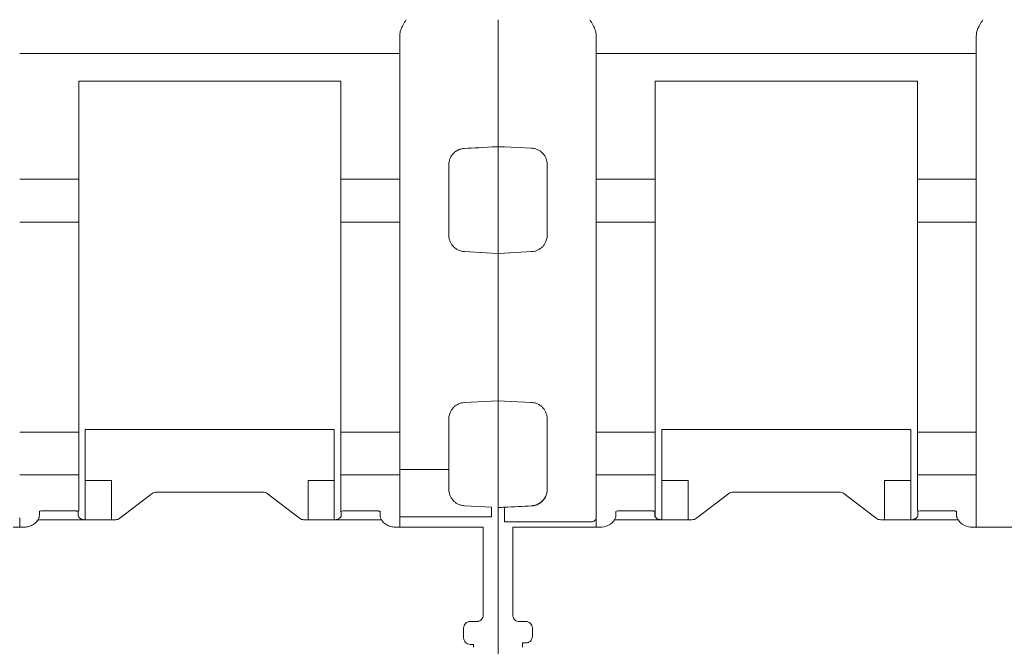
# Model space of a CAD drawing. Header units: millimetres. Extents: x 4137 to 6698, y 1400 to 3585.
# Drawn here: x 4537.35 to 4567.43, y 2349.15 to 2368.31 of the extents above; entities that cross this region are included whole.
import ezdxf

# ---------------------------------------------------------------- set-up
doc = ezdxf.new("R2010")
doc.units = ezdxf.units.MM
doc.layers.add('000-PI-Oprema', color=30, linetype='Continuous', lineweight=5)

msp = doc.modelspace()

# ---------------------------------------------------------------- linework, layer by layer
at = {"layer": '000-PI-Oprema', "color": 0, "lineweight": 0}
for p, q in [((4548.948, 2367.28), (4537.348, 2367.28)), ((4554.948, 2367.28), (4566.548, 2367.28)), ((4539.148, 2365.61), (4539.148, 2366.434)), ((4547.148, 2366.434), (4539.148, 2366.434)), ((4547.148, 2366.434), (4547.148, 2365.61)), ((4556.748, 2366.434), (4564.748, 2366.434)), ((4539.148, 2365.61), (4539.148, 2363.445)), ((4547.148, 2363.445), (4547.148, 2365.61)), ((4551.993, 2364.435), (4551.965, 2364.436)), ((4552.148, 2364.43), (4551.993, 2364.435)), ((4552.974, 2364.389), (4552.148, 2364.432)), ((4552.148, 2364.43), (4552.148, 2364.432)), ((4552.974, 2364.383), (4552.974, 2364.389)), ((4551.948, 2361.176), (4551.948, 2364.053)), ((4551.948, 2364.052), (4551.948, 2361.178)), ((4537.348, 2363.445), (4539.148, 2363.445)), ((4539.148, 2363.445), (4539.148, 2362.135)), ((4547.148, 2362.135), (4547.148, 2363.445)), ((4547.148, 2363.445), (4548.948, 2363.445)), ((4554.948, 2363.445), (4556.748, 2363.445)), ((4566.548, 2363.445), (4564.748, 2363.445)), ((4539.148, 2362.135), (4537.348, 2362.135)), ((4539.148, 2362.135), (4539.148, 2355.722)), ((4547.148, 2355.722), (4547.148, 2362.135)), ((4548.948, 2362.135), (4547.148, 2362.135)), ((4554.948, 2362.135), (4556.748, 2362.135)), ((4564.748, 2362.135), (4566.548, 2362.135)), ((4550.922, 2361.232), (4551.748, 2361.189)), ((4551.748, 2361.189), (4551.948, 2361.178)), ((4551.948, 2361.176), (4552.148, 2361.187)), ((4552.148, 2361.187), (4552.974, 2361.23)), ((4551.748, 2356.668), (4550.922, 2356.625)), ((4551.948, 2356.679), (4551.748, 2356.668)), ((4552.148, 2356.67), (4551.948, 2356.68)), ((4551.948, 2355.628), (4551.948, 2356.68)), ((4551.948, 2356.679), (4551.948, 2355.505)), ((4552.974, 2356.627), (4552.148, 2356.67)), ((4537.348, 2355.722), (4539.148, 2355.722)), ((4539.148, 2355.722), (4539.148, 2354.412)), ((4539.348, 2354.248), (4539.348, 2355.799)), ((4539.348, 2355.799), (4546.948, 2355.799)), ((4546.948, 2355.799), (4546.948, 2354.248)), ((4547.148, 2355.8), (4547.143, 2355.8)), ((4547.148, 2354.412), (4547.148, 2355.722)), ((4547.148, 2355.722), (4548.948, 2355.722)), ((4554.948, 2355.722), (4556.748, 2355.722)), ((4556.948, 2355.799), (4556.948, 2354.248)), ((4564.548, 2355.799), (4556.948, 2355.799)), ((4564.548, 2354.248), (4564.548, 2355.799)), ((4566.548, 2355.722), (4564.748, 2355.722)), ((4550.448, 2354.578), (4548.948, 2354.578)), ((4539.148, 2354.412), (4537.348, 2354.412)), ((4539.148, 2354.412), (4539.148, 2353.308)), ((4539.348, 2354.248), (4540.148, 2354.248)), ((4539.348, 2353.046), (4539.348, 2354.248)), ((4540.148, 2354.248), (4540.148, 2353.046)), ((4546.148, 2354.248), (4546.948, 2354.248)), ((4546.148, 2353.046), (4546.148, 2354.248)), ((4546.948, 2354.248), (4546.948, 2353.046)), ((4547.148, 2353.287), (4547.148, 2354.412)), ((4547.148, 2354.412), (4548.948, 2354.412)), ((4556.748, 2354.412), (4554.948, 2354.412)), ((4556.748, 2353.128), (4556.748, 2354.412)), ((4557.748, 2354.248), (4556.948, 2354.248)), ((4556.948, 2353.046), (4556.948, 2354.248)), ((4557.748, 2353.046), (4557.748, 2354.248)), ((4564.548, 2354.248), (4563.748, 2354.248)), ((4563.748, 2353.046), (4563.748, 2354.248)), ((4564.548, 2354.248), (4564.548, 2353.046)), ((4564.748, 2353.321), (4564.748, 2354.412)), ((4564.748, 2354.412), (4566.548, 2354.412)), ((4541.531, 2353.889), (4544.765, 2353.889)), ((4559.131, 2353.889), (4562.365, 2353.889)), ((4540.406, 2353.091), (4541.389, 2353.844)), ((4544.906, 2353.844), (4545.889, 2353.091)), ((4558.006, 2353.091), (4558.989, 2353.844)), ((4562.506, 2353.844), (4563.489, 2353.091)), ((4537.947, 2353.223), (4537.947, 2353.302)), ((4538.931, 2353.319), (4538.147, 2353.319)), ((4539.131, 2353.302), (4539.131, 2353.223)), ((4547.165, 2353.223), (4547.165, 2353.302)), ((4548.148, 2353.319), (4547.365, 2353.319)), ((4548.348, 2353.302), (4548.348, 2353.223)), ((4548.948, 2352.828), (4548.948, 2353.251)), ((4550.922, 2353.475), (4551.748, 2353.432)), ((4551.965, 2353.42), (4552.974, 2353.473)), ((4552.148, 2353.424), (4552.148, 2353.426)), ((4552.974, 2353.468), (4552.974, 2353.473)), ((4555.547, 2353.223), (4555.547, 2353.302)), ((4556.531, 2353.319), (4555.747, 2353.319)), ((4556.731, 2353.302), (4556.731, 2353.223)), ((4564.765, 2353.302), (4564.765, 2353.223)), ((4565.748, 2353.319), (4564.965, 2353.319)), ((4565.948, 2353.302), (4565.948, 2353.223)), ((4566.548, 2352.828), (4566.548, 2353.251)), ((4537.348, 2353.099), (4537.348, 2352.817)), ((4537.906, 2353.046), (4539.331, 2353.046)), ((4540.265, 2353.046), (4539.331, 2353.046)), ((4546.965, 2353.046), (4546.031, 2353.046)), ((4548.39, 2353.046), (4546.965, 2353.046)), ((4551.748, 2353.132), (4548.948, 2353.132)), ((4554.748, 2352.977), (4552.148, 2352.977)), ((4554.948, 2353.099), (4554.948, 2352.817)), ((4556.931, 2353.046), (4555.506, 2353.046)), ((4556.931, 2353.046), (4557.865, 2353.046)), ((4563.631, 2353.046), (4564.565, 2353.046)), ((4565.99, 2353.046), (4564.565, 2353.046)), ((4531.248, 2352.817), (4537.447, 2352.817)), ((4548.848, 2352.817), (4551.498, 2352.817)), ((4551.498, 2352.817), (4551.498, 2352.204)), ((4552.398, 2352.204), (4552.398, 2352.817)), ((4552.398, 2352.817), (4555.047, 2352.817)), ((4566.448, 2352.817), (4572.647, 2352.817)), ((4551.498, 2350.138), (4551.498, 2351.547)), ((4552.398, 2351.547), (4552.398, 2350.138)), ((4550.898, 2349.74), (4550.898, 2349.441)), ((4551.298, 2349.939), (4551.098, 2349.939)), ((4552.798, 2349.939), (4552.598, 2349.939)), ((4552.998, 2349.49), (4552.998, 2349.74)), ((4551.948, 2349.228), (4551.948, 2349.545)), ((4551.948, 2349.545), (4551.948, 2349.378)), ((4551.098, 2349.241), (4551.198, 2349.241)), ((4551.198, 2349.152), (4551.198, 2349.241)), ((4551.948, 2347.955), (4551.948, 2349.228)), ((4551.948, 2349.228), (4551.948, 2347.031)), ((4552.698, 2349.285), (4552.798, 2349.285)), ((4552.698, 2349.241), (4552.698, 2349.285)), ((4552.698, 2349.241), (4552.698, 2349.152))]:
    msp.add_line(p, q, dxfattribs=at)
at = {"layer": '000-PI-Oprema', "color": 0, "lineweight": 0, "flags": 128}
msp.add_lwpolyline([(4554.948, 2353.099), (4554.944, 2353.075), (4554.932, 2353.052), (4554.914, 2353.031), (4554.889, 2353.013), (4554.859, 2352.997), (4554.824, 2352.986), (4554.787, 2352.979), (4554.748, 2352.977)], dxfattribs=at)
at = {"layer": '000-PI-Oprema', "color": 0, "lineweight": 0}
for points, knots in [([(4548.948, 2367.821), (4548.949, 2367.842), (4548.951, 2367.886), (4548.965, 2367.952), (4548.987, 2368.018), (4549.016, 2368.085), (4549.067, 2368.184), (4549.114, 2368.259), (4549.148, 2368.311)], [0, 0, 0, 0, 0.117336, 0.242611, 0.377617, 0.505972, 0.652001, 1, 1, 1, 1]), ([(4551.948, 2367.07), (4551.948, 2367.083), (4551.948, 2367.109), (4551.948, 2367.157), (4551.948, 2367.209), (4551.948, 2367.289), (4551.948, 2367.405), (4551.948, 2367.564), (4551.948, 2367.741), (4551.948, 2367.927), (4551.948, 2368.118), (4551.948, 2368.247), (4551.948, 2368.311)], [0, 0, 0, 0, 0.061391, 0.122427, 0.18342, 0.24468, 0.372209, 0.500076, 0.627605, 0.755472, 0.877481, 1, 1, 1, 1]), ([(4551.948, 2368.311), (4551.948, 2368.279), (4551.948, 2368.215), (4551.948, 2368.119), (4551.948, 2368.024), (4551.948, 2367.897), (4551.948, 2367.741), (4551.948, 2367.565), (4551.948, 2367.405), (4551.948, 2367.268), (4551.948, 2367.152), (4551.948, 2367.097), (4551.948, 2367.07)], [0, 0, 0, 0, 0.061391, 0.122427, 0.18342, 0.24468, 0.372209, 0.500076, 0.627605, 0.755472, 0.877481, 1, 1, 1, 1]), ([(4554.748, 2368.311), (4554.781, 2368.259), (4554.828, 2368.184), (4554.88, 2368.085), (4554.913, 2368.007), (4554.941, 2367.921), (4554.946, 2367.853), (4554.948, 2367.821)], [0, 0, 0, 0, 0.350015, 0.493309, 0.624855, 0.821183, 1, 1, 1, 1]), ([(4566.548, 2367.821), (4566.549, 2367.842), (4566.551, 2367.886), (4566.565, 2367.952), (4566.587, 2368.018), (4566.616, 2368.086), (4566.667, 2368.184), (4566.714, 2368.259), (4566.748, 2368.311)], [0, 0, 0, 0, 0.117446, 0.242847, 0.378002, 0.506391, 0.652474, 1, 1, 1, 1]), ([(4548.948, 2367.667), (4548.948, 2367.677), (4548.948, 2367.696), (4548.948, 2367.733), (4548.948, 2367.774), (4548.948, 2367.806), (4548.948, 2367.821)], [0, 0, 0, 0, 0.251193, 0.5, 0.748807, 1, 1, 1, 1]), ([(4566.548, 2367.667), (4566.548, 2367.677), (4566.548, 2367.696), (4566.548, 2367.733), (4566.548, 2367.774), (4566.548, 2367.806), (4566.548, 2367.821)], [0, 0, 0, 0, 0.251193, 0.5, 0.748807, 1, 1, 1, 1]), ([(4548.948, 2364.606), (4548.948, 2364.689), (4548.948, 2364.856), (4548.948, 2365.097), (4548.948, 2365.332), (4548.948, 2365.559), (4548.948, 2365.779), (4548.948, 2365.992), (4548.948, 2366.198), (4548.948, 2366.462), (4548.948, 2366.771), (4548.948, 2367.108), (4548.948, 2367.411), (4548.948, 2367.582), (4548.948, 2367.667)], [0, 0, 0, 0, 0.062754, 0.125301, 0.187708, 0.250043, 0.312375, 0.374772, 0.437302, 0.500033, 0.625237, 0.749935, 0.874674, 1, 1, 1, 1]), ([(4554.948, 2367.667), (4554.948, 2367.627), (4554.948, 2367.546), (4554.948, 2367.415), (4554.948, 2367.275), (4554.948, 2367.128), (4554.948, 2366.972), (4554.948, 2366.807), (4554.948, 2366.635), (4554.948, 2366.394), (4554.948, 2366.076), (4554.948, 2365.664), (4554.948, 2365.227), (4554.948, 2364.914), (4554.948, 2364.757)], [0, 0, 0, 0, 0.062736, 0.125281, 0.187695, 0.250043, 0.312387, 0.374792, 0.437318, 0.500031, 0.625212, 0.749931, 0.874692, 1, 1, 1, 1]), ([(4566.548, 2364.606), (4566.548, 2364.689), (4566.548, 2364.856), (4566.548, 2365.097), (4566.548, 2365.332), (4566.548, 2365.559), (4566.548, 2365.779), (4566.548, 2365.992), (4566.548, 2366.198), (4566.548, 2366.462), (4566.548, 2366.771), (4566.548, 2367.108), (4566.548, 2367.411), (4566.548, 2367.582), (4566.548, 2367.667)], [0, 0, 0, 0, 0.062754, 0.125301, 0.187708, 0.250043, 0.312375, 0.374772, 0.437302, 0.500033, 0.625237, 0.749935, 0.874674, 1, 1, 1, 1]), ([(4551.948, 2364.436), (4551.948, 2364.507), (4551.948, 2364.65), (4551.948, 2364.856), (4551.948, 2365.057), (4551.948, 2365.252), (4551.948, 2365.44), (4551.948, 2365.623), (4551.948, 2365.799), (4551.948, 2366.026), (4551.948, 2366.292), (4551.948, 2366.582), (4551.948, 2366.845), (4551.948, 2366.995), (4551.948, 2367.07)], [0, 0, 0, 0, 0.062728, 0.125271, 0.18769, 0.250045, 0.312396, 0.374804, 0.437328, 0.500029, 0.625194, 0.749922, 0.874696, 1, 1, 1, 1]), ([(4551.948, 2367.07), (4551.948, 2367.033), (4551.948, 2366.959), (4551.948, 2366.839), (4551.948, 2366.713), (4551.948, 2366.579), (4551.948, 2366.437), (4551.948, 2366.288), (4551.948, 2366.132), (4551.948, 2365.914), (4551.948, 2365.626), (4551.948, 2365.254), (4551.948, 2364.858), (4551.948, 2364.576), (4551.948, 2364.434)], [0, 0, 0, 0, 0.062728, 0.125272, 0.18769, 0.250045, 0.312396, 0.374803, 0.437328, 0.500029, 0.625194, 0.749922, 0.874696, 1, 1, 1, 1]), ([(4556.748, 2366.434), (4556.748, 2366.393), (4556.748, 2366.31), (4556.748, 2366.192), (4556.748, 2366.079), (4556.748, 2365.936), (4556.748, 2365.771), (4556.748, 2365.663), (4556.748, 2365.61)], [0, 0, 0, 0, 0.125424, 0.250193, 0.374902, 0.500146, 0.749703, 1, 1, 1, 1]), ([(4564.748, 2365.61), (4564.748, 2365.636), (4564.748, 2365.688), (4564.748, 2365.776), (4564.748, 2365.87), (4564.748, 2366.005), (4564.748, 2366.189), (4564.748, 2366.353), (4564.748, 2366.434)], [0, 0, 0, 0, 0.125424, 0.250193, 0.374902, 0.500146, 0.749703, 1, 1, 1, 1]), ([(4564.748, 2363.445), (4564.748, 2363.516), (4564.748, 2363.658), (4564.748, 2363.864), (4564.748, 2364.065), (4564.748, 2364.261), (4564.748, 2364.451), (4564.748, 2364.697), (4564.748, 2364.989), (4564.748, 2365.317), (4564.748, 2365.512), (4564.748, 2365.61)], [0, 0, 0, 0, 0.083508, 0.166833, 0.25006, 0.333277, 0.416572, 0.500032, 0.666688, 0.83311, 1, 1, 1, 1]), ([(4554.948, 2364.757), (4554.948, 2364.693), (4554.948, 2364.566), (4554.948, 2364.367), (4554.948, 2364.165), (4554.948, 2363.957), (4554.948, 2363.745), (4554.948, 2363.528), (4554.948, 2363.306), (4554.948, 2363.155), (4554.948, 2363.08)], [0, 0, 0, 0, 0.12575, 0.250858, 0.375537, 0.5, 0.624463, 0.749142, 0.87425, 1, 1, 1, 1]), ([(4548.948, 2363.212), (4548.948, 2363.283), (4548.948, 2363.425), (4548.948, 2363.633), (4548.948, 2363.837), (4548.948, 2364.037), (4548.948, 2364.231), (4548.948, 2364.422), (4548.948, 2364.544), (4548.948, 2364.606)], [0, 0, 0, 0, 0.143512, 0.28637, 0.428834, 0.571166, 0.71363, 0.856488, 1, 1, 1, 1]), ([(4550.922, 2364.382), (4550.903, 2364.38), (4550.866, 2364.377), (4550.81, 2364.364), (4550.754, 2364.345), (4550.7, 2364.318), (4550.647, 2364.284), (4550.592, 2364.237), (4550.535, 2364.17), (4550.486, 2364.083), (4550.454, 2363.984), (4550.45, 2363.916), (4550.448, 2363.882)], [0, 0, 0, 0, 0.067869, 0.138425, 0.211987, 0.288836, 0.369219, 0.453352, 0.573685, 0.721104, 0.860335, 1, 1, 1, 1]), ([(4552.974, 2364.389), (4552.993, 2364.388), (4553.032, 2364.384), (4553.089, 2364.371), (4553.155, 2364.347), (4553.227, 2364.309), (4553.3, 2364.249), (4553.363, 2364.175), (4553.41, 2364.088), (4553.442, 2363.993), (4553.446, 2363.925), (4553.448, 2363.891)], [0, 0, 0, 0, 0.071618, 0.143308, 0.216363, 0.334035, 0.455285, 0.587191, 0.721903, 0.860899, 1, 1, 1, 1]), ([(4566.548, 2363.212), (4566.548, 2363.283), (4566.548, 2363.425), (4566.548, 2363.633), (4566.548, 2363.837), (4566.548, 2364.037), (4566.548, 2364.231), (4566.548, 2364.422), (4566.548, 2364.544), (4566.548, 2364.606)], [0, 0, 0, 0, 0.143512, 0.28637, 0.428834, 0.571166, 0.71363, 0.856488, 1, 1, 1, 1]), ([(4550.448, 2363.882), (4550.448, 2363.817), (4550.448, 2363.685), (4550.448, 2363.484), (4550.448, 2363.347), (4550.448, 2363.279)], [0, 0, 0, 0, 0.333419, 0.666581, 1, 1, 1, 1]), ([(4548.948, 2354.645), (4548.948, 2354.759), (4548.948, 2354.987), (4548.948, 2355.332), (4548.948, 2355.68), (4548.948, 2356.031), (4548.948, 2356.384), (4548.948, 2356.981), (4548.948, 2357.828), (4548.948, 2358.928), (4548.948, 2360.028), (4548.948, 2360.995), (4548.948, 2361.827), (4548.948, 2362.527), (4548.948, 2362.983), (4548.948, 2363.212)], [0, 0, 0, 0, 0.041431, 0.082793, 0.124119, 0.165441, 0.206793, 0.248207, 0.374079, 0.500012, 0.625883, 0.751817, 0.834548, 0.917188, 1, 1, 1, 1]), ([(4550.448, 2363.279), (4550.448, 2363.177), (4550.448, 2362.974), (4550.448, 2362.667), (4550.448, 2362.357), (4550.448, 2362.046), (4550.448, 2361.836), (4550.448, 2361.731)], [0, 0, 0, 0, 0.200123, 0.400061, 0.599939, 0.799877, 1, 1, 1, 1]), ([(4556.748, 2363.445), (4556.748, 2363.396), (4556.748, 2363.298), (4556.748, 2363.082), (4556.748, 2362.843), (4556.748, 2362.598), (4556.748, 2362.378), (4556.748, 2362.213), (4556.748, 2362.157), (4556.748, 2362.135)], [0, 0, 0, 0, 0.150243, 0.300485, 0.450729, 0.600973, 0.751216, 0.901461, 1, 1, 1, 1]), ([(4564.748, 2363.445), (4564.748, 2363.396), (4564.748, 2363.298), (4564.748, 2363.082), (4564.748, 2362.843), (4564.748, 2362.598), (4564.748, 2362.378), (4564.748, 2362.213), (4564.748, 2362.157), (4564.748, 2362.135)], [0, 0, 0, 0, 0.150243, 0.300485, 0.450729, 0.600973, 0.751216, 0.901461, 1, 1, 1, 1]), ([(4566.548, 2354.645), (4566.548, 2354.759), (4566.548, 2354.987), (4566.548, 2355.332), (4566.548, 2355.68), (4566.548, 2356.031), (4566.548, 2356.384), (4566.548, 2356.981), (4566.548, 2357.828), (4566.548, 2358.928), (4566.548, 2360.028), (4566.548, 2360.995), (4566.548, 2361.827), (4566.548, 2362.527), (4566.548, 2362.983), (4566.548, 2363.212)], [0, 0, 0, 0, 0.041431, 0.082793, 0.124119, 0.165441, 0.206793, 0.248207, 0.374079, 0.500012, 0.625883, 0.751817, 0.834548, 0.917188, 1, 1, 1, 1]), ([(4553.448, 2361.73), (4553.448, 2361.849), (4553.448, 2362.088), (4553.448, 2362.443), (4553.448, 2362.796), (4553.448, 2363.028), (4553.448, 2363.145)], [0, 0, 0, 0, 0.2501, 0.5, 0.7499, 1, 1, 1, 1]), ([(4554.948, 2363.08), (4554.948, 2362.969), (4554.948, 2362.748), (4554.948, 2362.412), (4554.948, 2362.074), (4554.948, 2361.734), (4554.948, 2361.392), (4554.948, 2360.813), (4554.948, 2359.993), (4554.948, 2358.929), (4554.948, 2357.864), (4554.948, 2356.928), (4554.948, 2356.122), (4554.948, 2355.443), (4554.948, 2354.999), (4554.948, 2354.777)], [0, 0, 0, 0, 0.041447, 0.082829, 0.124176, 0.16552, 0.206891, 0.248321, 0.374134, 0.500011, 0.625824, 0.751702, 0.834467, 0.91715, 1, 1, 1, 1]), ([(4556.748, 2362.135), (4556.748, 2362.051), (4556.748, 2361.884), (4556.748, 2361.629), (4556.748, 2361.372), (4556.748, 2361.112), (4556.748, 2360.849), (4556.748, 2360.402), (4556.748, 2359.762), (4556.748, 2358.929), (4556.748, 2358.095), (4556.748, 2357.366), (4556.748, 2356.744), (4556.748, 2356.225), (4556.748, 2355.89), (4556.748, 2355.722)], [0, 0, 0, 0, 0.041319, 0.082538, 0.123706, 0.164869, 0.206076, 0.247373, 0.373654, 0.500018, 0.626299, 0.752662, 0.835118, 0.917437, 1, 1, 1, 1]), ([(4564.748, 2362.135), (4564.748, 2361.127), (4564.748, 2360.028), (4564.748, 2357.829), (4564.748, 2356.73), (4564.748, 2355.722)], [0, 0, 0, 0, 0.5, 0.5, 1, 1, 1, 1]), ([(4550.922, 2361.232), (4550.901, 2361.234), (4550.859, 2361.238), (4550.798, 2361.253), (4550.729, 2361.279), (4550.656, 2361.321), (4550.584, 2361.384), (4550.525, 2361.458), (4550.481, 2361.544), (4550.453, 2361.636), (4550.449, 2361.699), (4550.448, 2361.731)], [0, 0, 0, 0, 0.082209, 0.16366, 0.245689, 0.369303, 0.493372, 0.618767, 0.744744, 0.872104, 1, 1, 1, 1]), ([(4553.448, 2361.73), (4553.447, 2361.708), (4553.445, 2361.666), (4553.433, 2361.603), (4553.41, 2361.532), (4553.37, 2361.457), (4553.311, 2361.382), (4553.239, 2361.319), (4553.157, 2361.273), (4553.068, 2361.24), (4553.005, 2361.234), (4552.974, 2361.23)], [0, 0, 0, 0, 0.085507, 0.170147, 0.255273, 0.381189, 0.506725, 0.630753, 0.754527, 0.877113, 1, 1, 1, 1]), ([(4551.948, 2361.178), (4551.948, 2361.072), (4551.948, 2360.86), (4551.948, 2360.54), (4551.948, 2360.219), (4551.948, 2359.897), (4551.948, 2359.575), (4551.948, 2359.252), (4551.948, 2358.848), (4551.948, 2358.363), (4551.948, 2357.799), (4551.948, 2357.236), (4551.948, 2356.865), (4551.948, 2356.679)], [0, 0, 0, 0, 0.071572, 0.143012, 0.214372, 0.285701, 0.357051, 0.428472, 0.500015, 0.625079, 0.749917, 0.8748, 1, 1, 1, 1]), ([(4551.948, 2356.68), (4551.948, 2356.787), (4551.948, 2356.999), (4551.948, 2357.318), (4551.948, 2357.639), (4551.948, 2357.96), (4551.948, 2358.282), (4551.948, 2358.605), (4551.948, 2359.009), (4551.948, 2359.494), (4551.948, 2360.057), (4551.948, 2360.619), (4551.948, 2360.991), (4551.948, 2361.176)], [0, 0, 0, 0, 0.071572, 0.143012, 0.214372, 0.285701, 0.357051, 0.428472, 0.500015, 0.625079, 0.749917, 0.8748, 1, 1, 1, 1]), ([(4550.448, 2356.125), (4550.448, 2356.147), (4550.45, 2356.189), (4550.463, 2356.252), (4550.486, 2356.323), (4550.525, 2356.398), (4550.584, 2356.473), (4550.656, 2356.536), (4550.738, 2356.582), (4550.828, 2356.615), (4550.89, 2356.621), (4550.922, 2356.625)], [0, 0, 0, 0, 0.085573, 0.170275, 0.255463, 0.381339, 0.506835, 0.630803, 0.754517, 0.877108, 1, 1, 1, 1]), ([(4552.974, 2356.627), (4552.995, 2356.625), (4553.037, 2356.621), (4553.098, 2356.606), (4553.166, 2356.579), (4553.239, 2356.537), (4553.311, 2356.475), (4553.371, 2356.4), (4553.414, 2356.315), (4553.443, 2356.223), (4553.446, 2356.159), (4553.448, 2356.127)], [0, 0, 0, 0, 0.082205, 0.163652, 0.245679, 0.369354, 0.493482, 0.618917, 0.744935, 0.872201, 1, 1, 1, 1]), ([(4550.448, 2356.125), (4550.448, 2356.021), (4550.448, 2355.811), (4550.448, 2355.5), (4550.448, 2355.19), (4550.448, 2354.882), (4550.448, 2354.679), (4550.448, 2354.578)], [0, 0, 0, 0, 0.200123, 0.400061, 0.599939, 0.799877, 1, 1, 1, 1]), ([(4553.448, 2354.712), (4553.448, 2354.828), (4553.448, 2355.061), (4553.448, 2355.414), (4553.448, 2355.769), (4553.448, 2356.008), (4553.448, 2356.127)], [0, 0, 0, 0, 0.2501, 0.5, 0.7499, 1, 1, 1, 1]), ([(4556.748, 2355.722), (4556.748, 2355.7), (4556.748, 2355.644), (4556.748, 2355.479), (4556.748, 2355.259), (4556.748, 2355.014), (4556.748, 2354.774), (4556.748, 2354.559), (4556.748, 2354.461), (4556.748, 2354.412)], [0, 0, 0, 0, 0.098539, 0.248784, 0.399027, 0.54927, 0.699515, 0.849757, 1, 1, 1, 1]), ([(4564.748, 2355.722), (4564.748, 2355.7), (4564.748, 2355.644), (4564.748, 2355.479), (4564.748, 2355.259), (4564.748, 2355.014), (4564.748, 2354.774), (4564.748, 2354.559), (4564.748, 2354.461), (4564.748, 2354.412)], [0, 0, 0, 0, 0.098539, 0.248784, 0.399027, 0.54927, 0.699515, 0.849757, 1, 1, 1, 1]), ([(4551.948, 2353.803), (4551.948, 2353.803), (4551.948, 2354.13), (4551.948, 2354.513), (4551.948, 2355.002), (4551.948, 2355.356), (4551.948, 2355.586), (4551.948, 2355.614), (4551.948, 2355.628)], [0, 0, 0, 0, 0.008736, 0.206989, 0.405242, 0.603494, 0.801747, 1, 1, 1, 1]), ([(4551.948, 2355.528), (4551.948, 2355.514), (4551.948, 2355.486), (4551.948, 2355.264), (4551.948, 2354.916), (4551.948, 2354.459), (4551.948, 2354.076), (4551.948, 2353.805)], [0, 0, 0, 0, 0.201961, 0.403921, 0.605881, 0.807842, 1, 1, 1, 1]), ([(4554.948, 2354.777), (4554.948, 2354.701), (4554.948, 2354.55), (4554.948, 2354.329), (4554.948, 2354.112), (4554.948, 2353.9), (4554.948, 2353.692), (4554.948, 2353.489), (4554.948, 2353.291), (4554.948, 2353.163), (4554.948, 2353.099)], [0, 0, 0, 0, 0.12575, 0.250858, 0.375537, 0.5, 0.624463, 0.749142, 0.87425, 1, 1, 1, 1]), ([(4548.948, 2353.251), (4548.948, 2353.313), (4548.948, 2353.435), (4548.948, 2353.626), (4548.948, 2353.82), (4548.948, 2354.02), (4548.948, 2354.223), (4548.948, 2354.432), (4548.948, 2354.574), (4548.948, 2354.645)], [0, 0, 0, 0, 0.143512, 0.28637, 0.428834, 0.571166, 0.71363, 0.856488, 1, 1, 1, 1]), ([(4550.448, 2354.578), (4550.448, 2354.51), (4550.448, 2354.373), (4550.448, 2354.171), (4550.448, 2354.04), (4550.448, 2353.974)], [0, 0, 0, 0, 0.333419, 0.666581, 1, 1, 1, 1]), ([(4553.448, 2353.965), (4553.448, 2354.026), (4553.448, 2354.147), (4553.448, 2354.333), (4553.448, 2354.521), (4553.448, 2354.648), (4553.448, 2354.712)], [0, 0, 0, 0, 0.25014, 0.5, 0.74986, 1, 1, 1, 1]), ([(4566.548, 2353.251), (4566.548, 2353.313), (4566.548, 2353.435), (4566.548, 2353.626), (4566.548, 2353.82), (4566.548, 2354.02), (4566.548, 2354.223), (4566.548, 2354.432), (4566.548, 2354.574), (4566.548, 2354.645)], [0, 0, 0, 0, 0.143512, 0.28637, 0.428834, 0.571166, 0.71363, 0.856488, 1, 1, 1, 1]), ([(4550.922, 2353.475), (4550.902, 2353.477), (4550.864, 2353.48), (4550.807, 2353.493), (4550.742, 2353.517), (4550.67, 2353.555), (4550.596, 2353.615), (4550.533, 2353.689), (4550.485, 2353.777), (4550.454, 2353.873), (4550.45, 2353.941), (4550.448, 2353.974)], [0, 0, 0, 0, 0.070997, 0.142096, 0.214572, 0.332081, 0.453288, 0.585757, 0.721078, 0.860541, 1, 1, 1, 1]), ([(4552.974, 2353.473), (4553.015, 2353.476), (4553.062, 2353.483), (4553.161, 2353.517), (4553.214, 2353.545), (4553.314, 2353.626), (4553.361, 2353.681), (4553.428, 2353.815), (4553.448, 2353.894), (4553.448, 2353.973)], [0, 0, 0, 0, 0.25, 0.25, 0.5, 0.5, 0.75, 0.75, 1, 1, 1, 1]), ([(4552.974, 2353.468), (4552.992, 2353.469), (4553.03, 2353.472), (4553.086, 2353.485), (4553.142, 2353.505), (4553.197, 2353.532), (4553.249, 2353.566), (4553.306, 2353.615), (4553.369, 2353.689), (4553.417, 2353.782), (4553.443, 2353.879), (4553.446, 2353.937), (4553.448, 2353.965)], [0, 0, 0, 0, 0.068374, 0.139377, 0.213319, 0.290477, 0.371094, 0.455382, 0.587277, 0.761474, 0.880592, 1, 1, 1, 1]), ([(4537.947, 2353.302), (4537.947, 2353.306), (4537.969, 2353.311), (4538.043, 2353.317), (4538.095, 2353.319), (4538.147, 2353.319)], [0, 0, 0, 0, 0.5, 0.5, 1, 1, 1, 1]), ([(4539.131, 2353.302), (4539.13, 2353.303), (4539.128, 2353.305), (4539.117, 2353.308), (4539.098, 2353.311), (4539.065, 2353.315), (4539.01, 2353.318), (4538.957, 2353.319), (4538.931, 2353.319)], [0, 0, 0, 0, 0.128148, 0.251094, 0.373747, 0.501054, 0.748354, 1, 1, 1, 1]), ([(4547.165, 2353.302), (4547.165, 2353.306), (4547.186, 2353.311), (4547.26, 2353.317), (4547.312, 2353.319), (4547.365, 2353.319)], [0, 0, 0, 0, 0.5, 0.5, 1, 1, 1, 1]), ([(4548.348, 2353.302), (4548.347, 2353.303), (4548.346, 2353.305), (4548.334, 2353.308), (4548.316, 2353.311), (4548.282, 2353.315), (4548.227, 2353.318), (4548.175, 2353.319), (4548.148, 2353.319)], [0, 0, 0, 0, 0.128148, 0.251094, 0.373747, 0.501054, 0.748354, 1, 1, 1, 1]), ([(4551.948, 2353.423), (4551.948, 2353.351), (4551.948, 2353.209), (4551.948, 2353.002), (4551.948, 2352.801), (4551.948, 2352.606), (4551.948, 2352.417), (4551.948, 2352.235), (4551.948, 2352.058), (4551.948, 2351.832), (4551.948, 2351.565), (4551.948, 2351.275), (4551.948, 2351.012), (4551.948, 2350.862), (4551.948, 2350.787)], [0, 0, 0, 0, 0.062728, 0.125272, 0.18769, 0.250045, 0.312396, 0.374803, 0.437328, 0.500029, 0.625194, 0.749922, 0.874696, 1, 1, 1, 1]), ([(4551.948, 2350.787), (4551.948, 2350.824), (4551.948, 2350.897), (4551.948, 2351.017), (4551.948, 2351.144), (4551.948, 2351.278), (4551.948, 2351.419), (4551.948, 2351.568), (4551.948, 2351.724), (4551.948, 2351.942), (4551.948, 2352.23), (4551.948, 2352.602), (4551.948, 2352.997), (4551.948, 2353.279), (4551.948, 2353.421)], [0, 0, 0, 0, 0.062728, 0.125271, 0.18769, 0.250045, 0.312396, 0.374804, 0.437328, 0.500029, 0.625194, 0.749922, 0.874696, 1, 1, 1, 1]), ([(4552.148, 2353.426), (4552.121, 2353.426), (4552.069, 2353.424), (4552.018, 2353.422), (4551.993, 2353.421)], [0, 0, 0, 0, 0.508632, 1, 1, 1, 1]), ([(4555.547, 2353.302), (4555.547, 2353.306), (4555.569, 2353.311), (4555.643, 2353.317), (4555.695, 2353.319), (4555.747, 2353.319)], [0, 0, 0, 0, 0.5, 0.5, 1, 1, 1, 1]), ([(4556.731, 2353.302), (4556.73, 2353.303), (4556.728, 2353.305), (4556.717, 2353.308), (4556.698, 2353.311), (4556.665, 2353.315), (4556.61, 2353.318), (4556.557, 2353.319), (4556.531, 2353.319)], [0, 0, 0, 0, 0.128148, 0.251094, 0.373747, 0.501054, 0.748354, 1, 1, 1, 1]), ([(4564.965, 2353.319), (4564.951, 2353.319), (4564.925, 2353.319), (4564.887, 2353.318), (4564.853, 2353.316), (4564.813, 2353.313), (4564.773, 2353.309), (4564.767, 2353.304), (4564.765, 2353.302)], [0, 0, 0, 0, 0.128148, 0.251094, 0.373747, 0.501054, 0.748354, 1, 1, 1, 1]), ([(4565.948, 2353.302), (4565.947, 2353.303), (4565.946, 2353.305), (4565.934, 2353.308), (4565.916, 2353.311), (4565.882, 2353.315), (4565.827, 2353.318), (4565.775, 2353.319), (4565.748, 2353.319)], [0, 0, 0, 0, 0.128148, 0.251094, 0.373747, 0.501054, 0.748354, 1, 1, 1, 1]), ([(4537.906, 2353.046), (4537.895, 2353.03), (4537.874, 2352.996), (4537.831, 2352.951), (4537.78, 2352.912), (4537.704, 2352.867), (4537.593, 2352.826), (4537.496, 2352.82), (4537.447, 2352.817)], [0, 0, 0, 0, 0.126929, 0.250928, 0.374602, 0.500576, 0.748126, 1, 1, 1, 1]), ([(4537.947, 2353.173), (4537.947, 2353.164), (4537.946, 2353.147), (4537.938, 2353.116), (4537.925, 2353.083), (4537.912, 2353.059), (4537.906, 2353.046)], [0, 0, 0, 0, 0.256458, 0.506841, 0.753776, 1, 1, 1, 1]), ([(4539.331, 2353.046), (4539.317, 2353.047), (4539.29, 2353.048), (4539.252, 2353.057), (4539.217, 2353.071), (4539.177, 2353.096), (4539.138, 2353.133), (4539.133, 2353.16), (4539.131, 2353.173)], [0, 0, 0, 0, 0.128818, 0.251822, 0.37424, 0.501366, 0.746636, 1, 1, 1, 1]), ([(4540.406, 2353.091), (4540.396, 2353.085), (4540.377, 2353.071), (4540.342, 2353.057), (4540.304, 2353.048), (4540.278, 2353.047), (4540.265, 2353.046)], [0, 0, 0, 0, 0.25487, 0.5, 0.74513, 1, 1, 1, 1]), ([(4546.031, 2353.046), (4546.017, 2353.047), (4545.991, 2353.048), (4545.953, 2353.057), (4545.919, 2353.071), (4545.899, 2353.085), (4545.889, 2353.091)], [0, 0, 0, 0, 0.25487, 0.5, 0.74513, 1, 1, 1, 1]), ([(4547.165, 2353.173), (4547.164, 2353.166), (4547.163, 2353.154), (4547.152, 2353.132), (4547.134, 2353.111), (4547.101, 2353.083), (4547.045, 2353.053), (4546.992, 2353.049), (4546.965, 2353.046)], [0, 0, 0, 0, 0.130698, 0.254597, 0.376443, 0.501216, 0.749391, 1, 1, 1, 1]), ([(4548.39, 2353.046), (4548.383, 2353.059), (4548.37, 2353.083), (4548.358, 2353.116), (4548.349, 2353.147), (4548.348, 2353.164), (4548.348, 2353.173)], [0, 0, 0, 0, 0.246224, 0.493159, 0.743542, 1, 1, 1, 1]), ([(4548.848, 2352.817), (4548.823, 2352.817), (4548.775, 2352.819), (4548.704, 2352.831), (4548.637, 2352.851), (4548.553, 2352.887), (4548.459, 2352.948), (4548.413, 2353.013), (4548.39, 2353.046)], [0, 0, 0, 0, 0.126929, 0.250928, 0.374602, 0.500576, 0.748126, 1, 1, 1, 1]), ([(4555.047, 2352.817), (4555.144, 2352.817), (4555.24, 2352.839), (4555.402, 2352.92), (4555.467, 2352.979), (4555.506, 2353.046)], [0, 0, 0, 0, 0.5, 0.5, 1, 1, 1, 1]), ([(4555.547, 2353.173), (4555.547, 2353.164), (4555.546, 2353.147), (4555.538, 2353.116), (4555.525, 2353.083), (4555.512, 2353.059), (4555.506, 2353.046)], [0, 0, 0, 0, 0.256458, 0.506841, 0.753776, 1, 1, 1, 1]), ([(4555.547, 2353.173), (4555.547, 2353.181), (4555.547, 2353.198), (4555.547, 2353.215), (4555.547, 2353.221), (4555.547, 2353.223)], [0, 0, 0, 0, 0.334189, 0.665811, 1, 1, 1, 1]), ([(4556.731, 2353.173), (4556.731, 2353.167), (4556.733, 2353.155), (4556.743, 2353.134), (4556.761, 2353.111), (4556.79, 2353.087), (4556.844, 2353.056), (4556.898, 2353.05), (4556.931, 2353.046)], [0, 0, 0, 0, 0.121269, 0.244591, 0.370821, 0.500756, 0.692101, 1, 1, 1, 1]), ([(4564.565, 2353.046), (4564.579, 2353.047), (4564.607, 2353.048), (4564.643, 2353.058), (4564.671, 2353.069), (4564.692, 2353.08), (4564.723, 2353.1), (4564.757, 2353.134), (4564.762, 2353.16), (4564.765, 2353.173)], [0, 0, 0, 0, 0.138294, 0.257669, 0.358107, 0.439606, 0.502183, 0.756685, 1, 1, 1, 1]), ([(4565.948, 2353.223), (4565.948, 2353.221), (4565.948, 2353.215), (4565.948, 2353.198), (4565.948, 2353.181), (4565.948, 2353.173)], [0, 0, 0, 0, 0.334189, 0.665811, 1, 1, 1, 1]), ([(4565.99, 2353.046), (4565.983, 2353.059), (4565.97, 2353.083), (4565.958, 2353.116), (4565.949, 2353.147), (4565.948, 2353.164), (4565.948, 2353.173)], [0, 0, 0, 0, 0.246224, 0.493159, 0.743542, 1, 1, 1, 1]), ([(4565.99, 2353.046), (4566.028, 2352.979), (4566.093, 2352.92), (4566.255, 2352.839), (4566.351, 2352.817), (4566.448, 2352.817)], [0, 0, 0, 0, 0.5, 0.5, 1, 1, 1, 1]), ([(4551.948, 2349.545), (4551.948, 2349.578), (4551.948, 2349.642), (4551.948, 2349.738), (4551.948, 2349.833), (4551.948, 2349.96), (4551.948, 2350.116), (4551.948, 2350.292), (4551.948, 2350.452), (4551.948, 2350.589), (4551.948, 2350.704), (4551.948, 2350.76), (4551.948, 2350.787)], [0, 0, 0, 0, 0.061391, 0.122427, 0.18342, 0.24468, 0.372209, 0.500076, 0.627605, 0.755472, 0.877481, 1, 1, 1, 1]), ([(4551.948, 2350.787), (4551.948, 2350.774), (4551.948, 2350.748), (4551.948, 2350.7), (4551.948, 2350.647), (4551.948, 2350.568), (4551.948, 2350.452), (4551.948, 2350.293), (4551.948, 2350.116), (4551.948, 2349.93), (4551.948, 2349.738), (4551.948, 2349.61), (4551.948, 2349.545)], [0, 0, 0, 0, 0.061391, 0.122427, 0.18342, 0.24468, 0.372209, 0.500076, 0.627605, 0.755472, 0.877481, 1, 1, 1, 1]), ([(4551.298, 2349.939), (4551.311, 2349.94), (4551.337, 2349.941), (4551.375, 2349.953), (4551.41, 2349.971), (4551.449, 2350.004), (4551.49, 2350.059), (4551.495, 2350.112), (4551.498, 2350.138)], [0, 0, 0, 0, 0.128148, 0.251094, 0.373747, 0.501054, 0.748354, 1, 1, 1, 1]), ([(4552.398, 2350.138), (4552.398, 2350.125), (4552.4, 2350.099), (4552.412, 2350.061), (4552.43, 2350.027), (4552.463, 2349.987), (4552.519, 2349.947), (4552.571, 2349.942), (4552.598, 2349.939)], [0, 0, 0, 0, 0.128148, 0.251094, 0.373747, 0.501054, 0.748354, 1, 1, 1, 1]), ([(4551.098, 2349.939), (4551.045, 2349.939), (4550.993, 2349.917), (4550.919, 2349.844), (4550.898, 2349.792), (4550.898, 2349.74)], [0, 0, 0, 0, 0.5, 0.5, 1, 1, 1, 1]), ([(4552.998, 2349.74), (4552.998, 2349.792), (4552.976, 2349.844), (4552.902, 2349.917), (4552.85, 2349.939), (4552.798, 2349.939)], [0, 0, 0, 0, 0.5, 0.5, 1, 1, 1, 1]), ([(4550.898, 2349.441), (4550.898, 2349.389), (4550.919, 2349.337), (4550.993, 2349.263), (4551.045, 2349.241), (4551.098, 2349.241)], [0, 0, 0, 0, 0.5, 0.5, 1, 1, 1, 1]), ([(4551.948, 2349.378), (4551.948, 2349.365), (4551.948, 2349.339), (4551.948, 2349.302), (4551.948, 2349.266), (4551.948, 2349.235), (4551.948, 2349.23), (4551.948, 2349.228)], [0, 0, 0, 0, 0.169382, 0.332374, 0.500748, 0.7482, 1, 1, 1, 1]), ([(4552.798, 2349.285), (4552.811, 2349.286), (4552.837, 2349.287), (4552.875, 2349.299), (4552.91, 2349.317), (4552.949, 2349.35), (4552.99, 2349.405), (4552.995, 2349.458), (4552.998, 2349.49)], [0, 0, 0, 0, 0.128148, 0.251094, 0.373747, 0.501054, 0.748354, 1, 1, 1, 1])]:
    msp.add_open_spline(points, degree=3, knots=knots, dxfattribs=at)
for points in [[(4554.948, 2367.667), (4554.948, 2367.703), (4554.948, 2367.756), (4554.948, 2367.821)], [(4556.748, 2363.445), (4556.748, 2364.3), (4556.748, 2365.04), (4556.748, 2365.61)], [(4550.922, 2364.382), (4551.197, 2364.396), (4551.472, 2364.411), (4551.948, 2364.434)], [(4551.965, 2364.436), (4551.959, 2364.437), (4551.953, 2364.436), (4551.948, 2364.436)], [(4551.948, 2364.436), (4551.948, 2364.421), (4551.948, 2364.284), (4551.948, 2364.053)], [(4551.948, 2364.052), (4551.948, 2364.283), (4551.948, 2364.419), (4551.948, 2364.434)], [(4553.448, 2363.891), (4553.448, 2363.65), (4553.448, 2363.4), (4553.448, 2363.145)], [(4541.389, 2353.844), (4541.426, 2353.873), (4541.478, 2353.889), (4541.531, 2353.889)], [(4544.765, 2353.889), (4544.817, 2353.889), (4544.869, 2353.873), (4544.906, 2353.844)], [(4558.989, 2353.844), (4559.026, 2353.873), (4559.078, 2353.889), (4559.131, 2353.889)], [(4562.365, 2353.889), (4562.417, 2353.889), (4562.469, 2353.873), (4562.506, 2353.844)], [(4551.948, 2353.423), (4551.948, 2353.438), (4551.948, 2353.574), (4551.948, 2353.805)], [(4551.948, 2353.803), (4551.948, 2353.573), (4551.948, 2353.436), (4551.948, 2353.421)], [(4551.748, 2353.132), (4551.748, 2353.229), (4551.748, 2353.33), (4551.748, 2353.432)], [(4551.948, 2353.421), (4551.953, 2353.42), (4551.959, 2353.42), (4551.965, 2353.42)], [(4551.993, 2353.421), (4551.984, 2353.421), (4551.974, 2353.421), (4551.965, 2353.42)], [(4552.974, 2353.468), (4552.698, 2353.453), (4552.423, 2353.439), (4552.148, 2353.424)], [(4552.148, 2353.424), (4552.148, 2353.27), (4552.148, 2353.121), (4552.148, 2352.977)], [(4537.947, 2353.223), (4537.947, 2353.218), (4537.947, 2353.201), (4537.947, 2353.173)], [(4539.131, 2353.173), (4539.131, 2353.201), (4539.131, 2353.218), (4539.131, 2353.223)], [(4547.165, 2353.223), (4547.165, 2353.218), (4547.165, 2353.201), (4547.165, 2353.173)], [(4548.348, 2353.173), (4548.348, 2353.201), (4548.348, 2353.218), (4548.348, 2353.223)], [(4556.731, 2353.173), (4556.731, 2353.201), (4556.731, 2353.218), (4556.731, 2353.223)], [(4557.865, 2353.046), (4557.917, 2353.046), (4557.969, 2353.063), (4558.006, 2353.091)], [(4563.489, 2353.091), (4563.526, 2353.063), (4563.578, 2353.046), (4563.631, 2353.046)], [(4564.765, 2353.223), (4564.765, 2353.218), (4564.765, 2353.201), (4564.765, 2353.173)], [(4551.498, 2351.547), (4551.498, 2351.782), (4551.498, 2352.023), (4551.498, 2352.204)], [(4552.398, 2352.204), (4552.398, 2352.023), (4552.398, 2351.782), (4552.398, 2351.547)]]:
    msp.add_open_spline(points, degree=3, dxfattribs=at)

doc.saveas('drawing.dxf')
